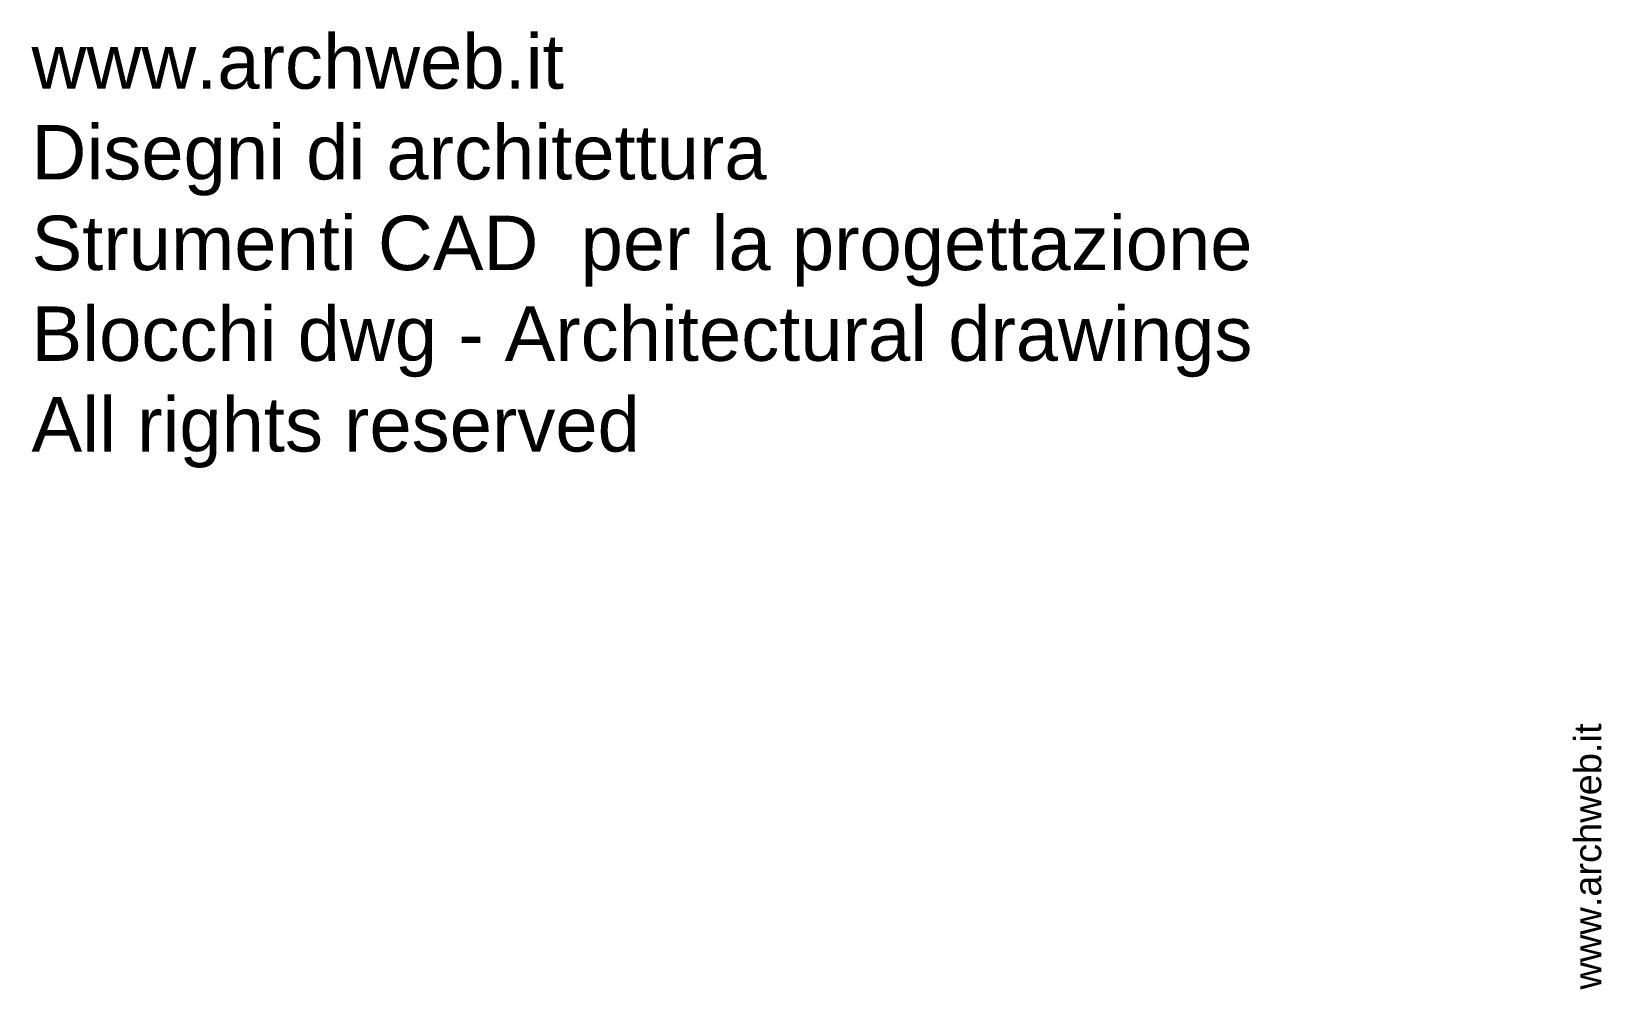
# Paper-space layout 'Layout1' of a CAD drawing. Header units: millimetres. Extents: x 50 to 267, y 5 to 137.
import ezdxf

# ---------------------------------------------------------------- set-up
doc = ezdxf.new("R2010")
doc.units = ezdxf.units.MM
doc.styles.get("Standard").update_dxf_attribs({"font": 'Arial.ttf'})

psp = doc.layouts.get("Layout1")

# ---------------------------------------------------------------- texts
at = {"color": 7, "true_color": 0xffffff}
psp.add_text('www.archweb.it', height=3.75, rotation=90, dxfattribs=at).set_placement((266.83, 4.93))
at = {"color": 7, "insert": (50.49, 136.6), "char_height": 7.5, "attachment_point": 1}
psp.add_mtext_dynamic_manual_height_columns('www.archweb.it\\PDisegni di architettura\\PStrumenti CAD  per la progettazione\\PBlocchi dwg - Architectural drawings\\PAll rights reserved', width=206.5714, gutter_width=12.5, heights=[0], dxfattribs=at)

doc.saveas('drawing.dxf')
